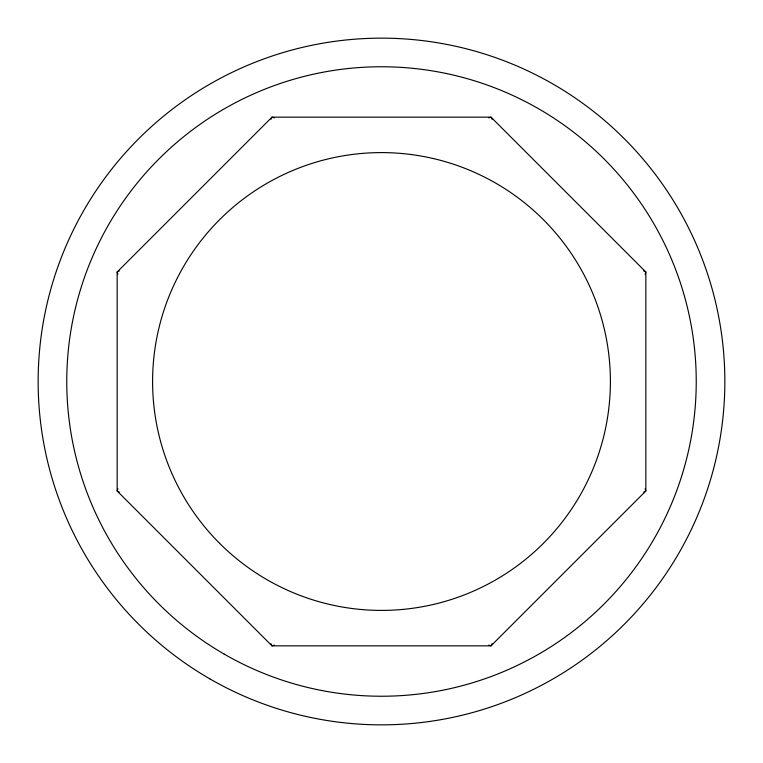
<?xml version="1.0" encoding="UTF-8"?>
<svg xmlns="http://www.w3.org/2000/svg" width="763" height="763" viewBox="0 0 763 763"><rect width="100%" height="100%" fill="white"/><g stroke="black" fill="none" stroke-linecap="round" stroke-linejoin="round"><path stroke-width="1.14" d="M117.883 488.74L117.159 491L272 645.841L491 645.841L645.841 491L645.841 272L491 117.159L272 117.159L117.159 272L117.159 491L119.266 492.078M645.116 274.26L645.841 272L643.734 270.922M270.922 119.266L272 117.159L274.26 117.883M492.078 643.734L491 645.841L488.74 645.116M119.266 270.922L117.159 272L117.883 274.26M643.734 492.078L645.841 491L645.116 488.74M488.74 117.883L491 117.159L492.078 119.266M274.26 645.116L272 645.841L270.922 643.734M219.639 543.361A228.9 228.9 0 0 0 602.598 440.747A228.9 228.9 0 0 0 322.253 160.402A228.9 228.9 0 0 0 219.639 543.361M224.131 654.072A314.738 314.738 0 0 0 696.237 381.5A314.738 314.738 0 0 0 224.131 108.928A314.738 314.738 0 0 0 224.131 654.072M209.825 678.851A343.35 343.35 0 0 0 724.85 381.5A343.35 343.35 0 0 0 209.825 84.149A343.35 343.35 0 0 0 209.825 678.851"/></g></svg>
